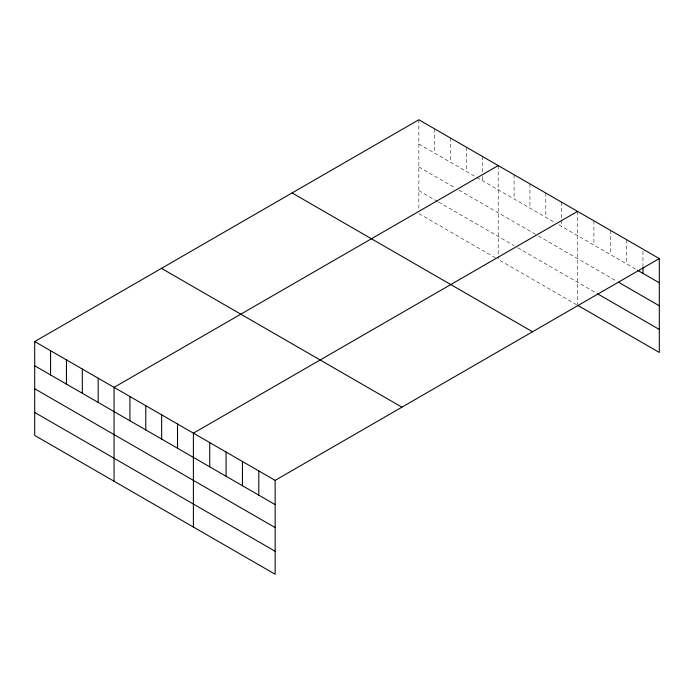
<?xml version="1.0" encoding="UTF-8"?>
<svg xmlns="http://www.w3.org/2000/svg" width="694" height="694" viewBox="0 0 694 694"><rect width="100%" height="100%" fill="white"/><g stroke="black" fill="none" stroke-linecap="round" stroke-linejoin="round"><path stroke-width="0.52" stroke-dasharray="3.47 2.6" d="M418.855 119.758L418.855 209.458M418.855 143.988L475.798 176.866M476.735 177.404L555.148 222.67M558.878 224.83L636.589 269.697M418.855 166.968L455.264 187.987M458.994 190.147L537.408 235.413M538.344 235.951L616.61 281.139M418.855 190.65L437.524 201.425M438.461 201.963L514.072 245.624M517.811 247.775L596.623 293.284M418.855 213.631L495.403 257.83M576.619 304.709L498.205 259.443L498.205 256.312M642.948 251.245L642.948 265.993M626.604 239.699L626.604 263.928M610.252 230.261L610.252 254.49M593.899 220.813L593.899 245.043M577.547 211.375L577.547 304.206M561.68 202.214L561.68 219.07M561.68 220.128L561.68 226.444M545.814 193.053L545.814 217.283M529.938 183.893L529.938 208.122M514.072 174.732L514.072 198.961M498.205 165.571L498.205 255.262M482.339 156.41L482.339 172.207M482.339 176.423L482.339 180.631M466.463 147.241L466.463 171.47M450.597 138.08L450.597 162.309M434.73 128.919L434.73 153.148"/><path stroke-width="1.04" d="M659.3 258.576L275.145 480.369L275.145 574.242L34.7 435.424L34.7 341.552L418.855 119.758L659.3 258.576L659.3 352.448L577.547 305.256M498.205 165.571L114.05 387.356L114.05 481.237M577.547 211.375L193.392 433.169L193.392 527.041M637.5 270.218L659.3 282.805M618.423 282.189L659.3 305.785M597.534 293.805L659.3 329.468M292.087 192.949L532.532 331.767M161.468 268.361L401.913 407.178M34.7 341.552L275.145 480.369M34.7 365.781L275.145 504.599M34.7 388.761L275.145 527.579M34.7 412.444L275.145 551.262M642.948 267.043L642.948 273.367M258.793 470.931L258.793 495.16M242.44 461.493L242.44 485.713M226.088 452.046L226.088 476.275M209.744 442.607L209.744 466.836M177.525 424.008L177.525 448.237M161.65 414.847L161.65 439.076M145.783 405.686L145.783 429.916M129.917 396.526L129.917 420.746M98.175 378.195L98.175 402.425M82.308 369.034L82.308 393.264M66.442 359.874L66.442 384.103M50.567 350.713L50.567 374.942"/></g></svg>
